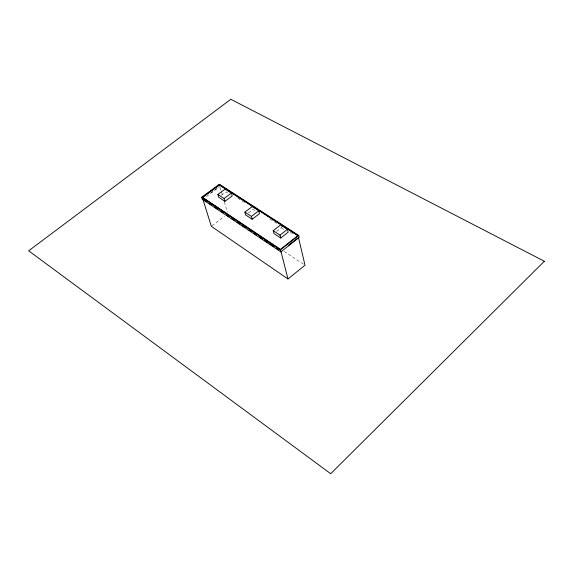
<?xml version="1.0" encoding="UTF-8"?>
<svg xmlns="http://www.w3.org/2000/svg" width="573" height="573" viewBox="0 0 573 573"><rect width="100%" height="100%" fill="white"/><g stroke="black" fill="none" stroke-linecap="round" stroke-linejoin="round"><path stroke-width="0.43" stroke-dasharray="2.87 2.15" d="M276.637 231.442L281.357 227.76L280.999 226.328M248.36 212.948L253.022 209.396L255.916 211.272M212.01 225.798L224.415 216.422M221.379 195.307L225.998 191.869L228.068 193.216M210.728 192.972L217.819 187.729M206.43 196.582L219.889 186.612M237.852 198.237L244.592 202.598M270.033 219.065L277.518 223.907M290.239 232.144L293.985 234.565M281.357 227.76L284.767 229.974M284.244 251.389L303.532 264.239M220.139 187.464L221.135 190.866M221.386 191.719L222.381 195.114M224.38 201.918L227.366 212.117"/><path stroke-width="0.86" d="M202.885 199.203L211.322 226.314L287.975 278.979L305.015 265.227L298.469 237.473M288.656 245.244L297.774 238.024M280.906 251.884L299.192 237.401L298.726 235.439L219.38 184.227L201.624 197.356L202.219 199.275L280.906 251.884L280.412 249.921L201.624 197.356M280.412 249.921L298.726 235.439M280.749 238.024L280.025 235.152L287.474 229.315L280.641 224.895L273.206 230.69L273.944 233.548L280.749 238.024L288.176 232.187L287.474 229.315M252.177 219.244L251.404 216.401L258.774 210.764L252.256 206.552L244.9 212.139L245.695 214.982L252.177 219.244L259.533 213.614L258.774 210.764M224.931 201.338L224.107 198.516L231.399 193.065L225.182 189.047L217.905 194.455L218.743 197.27L224.931 201.338L232.208 195.894L231.399 193.065M202.29 197.284L219.33 184.692L298.01 235.51L280.441 249.398L202.29 197.284L280.534 249.756M202.398 197.635L219.43 185.043L297.344 235.381M217.905 194.455L224.107 198.516M244.9 212.139L251.404 216.401M273.206 230.69L280.025 235.152M203.63 199.698L206.602 201.689M209.575 203.673L211.809 205.163M214.782 207.147L217.754 209.138M221.472 211.623L222.961 212.612M226.672 215.097L228.906 216.587M231.879 218.571L234.106 220.061M237.079 222.052L240.058 224.036M242.286 225.526L245.258 227.51M248.976 229.995L251.203 231.485M254.176 233.476L256.41 234.966M259.383 236.95L262.355 238.934M264.583 240.424L267.562 242.415M269.79 243.905L273.507 246.383M276.48 248.374L278.707 249.864M280.942 251.354L287.975 278.979M544.35 261.259L330.685 473.721L28.65 250.816L230.804 99.279L544.35 261.259"/></g></svg>
